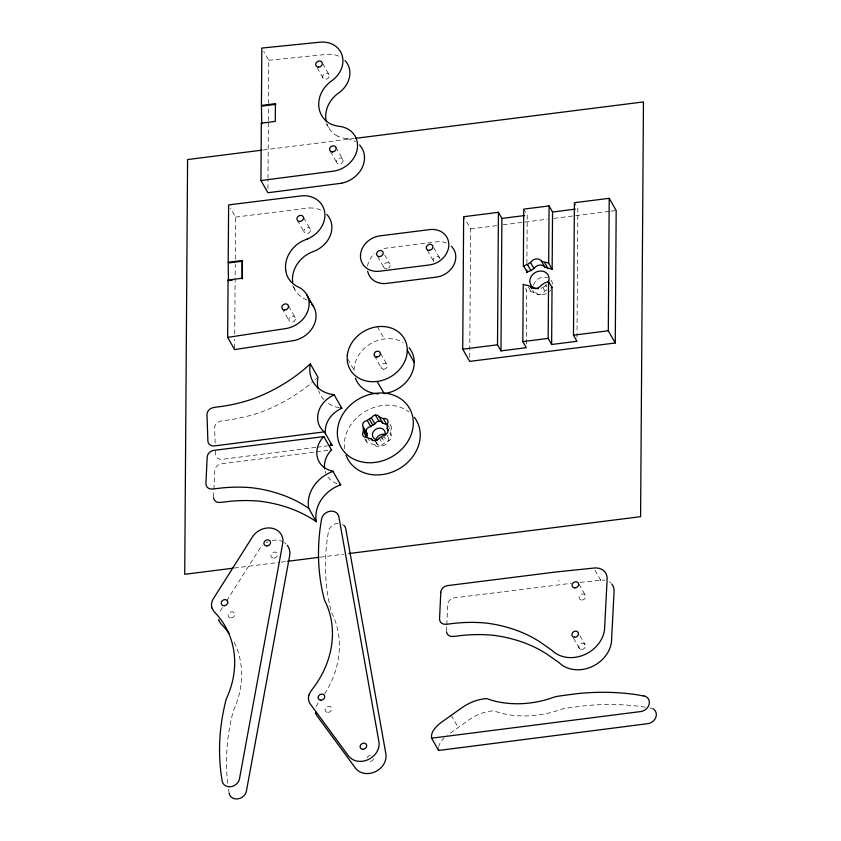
<?xml version="1.0" encoding="UTF-8"?>
<svg xmlns="http://www.w3.org/2000/svg" width="841" height="841" viewBox="0 0 841 841"><rect width="100%" height="100%" fill="white"/><g stroke="black" fill="none" stroke-linecap="round" stroke-linejoin="round"><path stroke-width="0.63" stroke-dasharray="4.21 3.15" d="M387.754 425.22L390.655 430.308L391.086 435.323A4.289 3.627 -29.7 0 1 391.454 436.7L391.454 437.068A4.289 3.627 -29.7 0 1 387.47 441.115L382.098 444.689A4.289 3.627 -29.7 0 1 380.92 445.856L380.574 446.077A4.289 3.627 -29.7 0 1 379.018 446.666L378.608 446.729A4.289 3.627 -29.7 0 1 375.223 445.415L373.698 442.829M234.618 348.258L234.692 339.081M234.723 333.824L235.238 264.305M235.27 259.06L235.575 217.083L230.518 208.211M267.932 188.804L267.985 179.627M267.995 178.313L268.363 121.913M268.374 120.599L268.479 104.862M268.489 103.548L268.763 60.268L263.706 51.396M469.72 357.457L470.634 228.91L464.285 217.83M526.34 343.78L526.708 290.334L524.963 287.286M526.886 263.454L527.223 215.212L524.332 210.134M576.989 337.346L577.872 208.81L574.981 203.732M213.561 496.978L213.866 490.66M213.919 489.399L214.823 470.434A6.875 5.813 -29.7 0 1 221.498 463.78L315.133 452.038M446.508 631.023L446.739 625.967M446.802 624.705L447.759 604.479A6.875 5.813 -29.7 0 1 454.424 597.825L571.302 583.307M354.093 370.324L354.229 367.622A31.191 26.365 -29.7 0 1 384.106 338.965L387.049 338.692A31.191 26.365 -29.7 0 1 403.196 342.602M390.655 430.308L391.033 429.667A4.289 3.627 -29.7 0 0 389.677 424.957L389.33 424.81A4.289 3.627 -29.7 0 0 388.963 424.705M222.487 607.507L220.395 610.808A13.467 11.385 -29.7 0 0 219.007 613.751M226.66 600.894L259.354 549.173A17.146 14.497 -29.7 0 1 262.602 545.315M546.892 289.693L544.526 291.501A6.57 5.551 -29.7 0 1 542.729 293.278L542.182 293.625A6.57 5.551 -29.7 0 1 539.796 294.529L539.176 294.623A6.57 5.551 -29.7 0 1 534.003 292.605L532.71 290.387M318.098 702.929L315.796 707.26A13.467 11.385 -29.7 0 0 315.533 708.553M645.289 707.186A136.946 115.764 -29.7 0 0 639.675 706.345A237.593 200.831 -29.7 0 0 584.011 705.851L566.077 708.248A47.674 40.294 -29.7 0 0 561.389 709.226A15.495 13.099 -29.7 0 0 559.191 709.941L557.005 710.729A97.977 82.817 -29.7 0 1 501.183 713.168A57.745 48.81 -29.7 0 1 494.939 711.181A6.129 5.172 -29.7 0 0 493.257 710.803A3.175 2.681 -29.7 0 0 492.605 710.824L488.831 711.412A39.842 33.682 -29.7 0 0 478.424 714.556A46.854 39.611 -29.7 0 0 468.09 720.464L448.285 734.55A30.518 25.798 -29.7 0 0 447.549 735.097M315.764 447.391L222.129 459.323A6.875 5.813 -29.7 0 1 215.538 454.35L215.317 448.095M317.057 447.223L327.464 445.898M263.128 150.003L354.303 138.471M470.55 228.92L496.621 225.619M503.118 224.799L547.302 219.207M553.798 218.387L609.683 211.322M610.976 211.165L616.18 210.502M316.437 451.88L329.441 450.24M234.219 568.053L279.801 562.293M281.104 562.124L287.622 561.304M320.179 557.184L343.622 554.219M558.235 580.942L559.212 580.816M235.575 217.083L309.393 207.937M580.248 582.382L601.262 580.195A13.75 11.627 -29.7 0 1 604.711 580.258M268.763 60.268L326.098 54.455A24.82 20.972 -29.7 0 1 340.637 57.104M533.867 292.416L530.229 291.238A6.57 5.551 -29.7 0 1 527.864 290.902L526.708 290.334M374.865 444.857L369.809 443.333A4.289 3.627 -29.7 0 1 368.263 443.112L367.916 442.976A4.289 3.627 -29.7 0 1 366.15 439.349M600.127 579.754L600.768 580.322M376.284 442.713A6.57 5.551 -29.7 0 0 376.516 443.207L376.8 443.67A6.57 5.551 -29.7 0 0 381.877 445.856L382.497 445.783A6.57 5.551 -29.7 0 0 387.659 442.377L387.953 441.84A6.57 5.551 -29.7 0 0 388.595 439.591L388.605 439.023A6.57 5.551 -29.7 0 0 388.037 436.91L387.754 436.447A6.57 5.551 -29.7 0 0 387.028 435.627M545.599 284.962L546.755 286.991M542.508 286.97L544.831 291.028M528.484 287.128L530.797 291.186M433.746 247.674L439.433 257.64M322.702 63.601L329.031 74.681A3.438 2.901 -29.7 0 1 325.509 79.264A3.438 2.901 -29.7 0 1 323.333 74.723A3.438 2.901 -29.7 0 1 329.031 74.681M427.323 250.261L433.641 261.341M317.194 67.785L323.07 78.097M594.997 570.282L600.695 580.258M326.497 123.869L328.757 127.832M335.937 147.343L342.897 159.538A3.438 2.901 -29.7 0 1 339.375 164.121A3.438 2.901 -29.7 0 1 337.209 159.569A3.438 2.901 -29.7 0 1 342.897 159.538M578.986 584.148L585.315 595.228M330.429 151.538L336.947 162.944M384.694 255.002L389.751 263.864M377.641 256.484L383.959 267.564M580.038 635.764L585.094 644.637M573.509 638.203L579.197 648.18M377.336 326.75L384.295 338.944M303.748 217.651L310.255 229.057A3.438 2.901 -29.7 0 1 306.734 233.64A3.438 2.901 -29.7 0 1 304.568 229.099A3.438 2.901 -29.7 0 1 310.255 229.057M380.647 353.493L386.965 364.574M297.346 220.279L304.305 232.473M374.413 355.806L381.362 368.001M389.867 424.095L391.033 426.124M347.785 359.065L354.103 370.145M389.93 433.294L391.086 435.323M386.871 434.881L388.037 436.91M383.244 435.112L386.713 441.199M381.204 436.437L384.673 442.534M292.689 285.751L295.223 290.187M379.165 437.762L382.644 443.859M375.233 440.621L378.713 446.718M375.128 440.631L378.608 446.729M367.328 437.152L370.807 443.249M364.826 438.75L366.56 441.798M288.684 306.156L295.191 317.572A3.438 2.901 -29.7 0 1 291.669 322.156A3.438 2.901 -29.7 0 1 289.504 317.604A3.438 2.901 -29.7 0 1 295.191 317.572M282.092 308.458L289.241 320.978M451.228 715.302L458.177 727.497M215.149 443.091L214.634 428.08A6.875 5.813 -29.7 0 1 221.025 421.026L224.221 420.5A152.599 128.988 -29.7 0 0 261.004 412.143A151.391 127.958 -29.7 0 0 295.002 395.081A139.785 118.161 -29.7 0 0 312.253 382.329M337.157 483.67A24.725 20.899 -29.7 0 1 327.212 475.953M325.698 472.957A24.725 20.899 -29.7 0 1 325.152 471.338M324.615 693.878A98.05 82.881 -29.7 0 0 331.449 612.301A237.635 200.862 -29.7 0 1 328.558 531.049A9.072 7.664 -29.7 0 1 338.881 523.333M342.035 524.101A9.072 7.664 -29.7 0 1 342.939 524.616M373.499 758.96A3.438 2.901 -29.7 0 1 368.516 761.158M367.223 757.846A3.438 2.901 -29.7 0 1 371.007 755.365M346.976 138.639A25.587 21.624 -29.7 0 1 355.554 141.698M337.535 136.116A29.792 25.177 -29.7 0 1 326.928 123.848M346.986 138.618A33.976 28.72 -29.7 0 1 337.567 136.063M438.582 747.207A11.858 10.018 -29.7 0 1 440.621 742.256A30.518 25.798 -29.7 0 1 444.122 738.125M649.904 708.059A136.946 115.764 -29.7 0 1 650.818 708.248M650.923 708.006A9.051 7.653 -29.7 0 1 651.891 708.301M446.424 243.028A20.142 17.03 -29.7 0 0 437.478 241.693L386.597 248.084A20.163 17.041 -29.7 0 0 384.064 248.6M367.549 266.198A20.163 17.041 -29.7 0 1 374.813 253.435M433.872 261.646A3.438 2.901 -29.7 0 1 435.312 256.852A3.438 2.901 -29.7 0 1 439.832 258.713M386.807 268.742A3.438 2.901 -29.7 0 1 383.759 265.052A3.438 2.901 -29.7 0 1 389.026 263.149A3.438 2.901 -29.7 0 1 388.468 268.142M229.173 793.42A237.635 200.862 -29.7 0 1 228.374 788.427M227.722 783.402A237.635 200.862 -29.7 0 1 233.188 711.297A98.05 82.881 -29.7 0 0 233.094 640.127M266.229 542.687A17.146 14.497 -29.7 0 1 267.953 541.814M272.253 540.448A17.146 14.497 -29.7 0 1 282.713 541.667M284.416 542.655A17.146 14.497 -29.7 0 1 285.929 543.864M309.393 207.99A25.587 21.624 -29.7 0 1 322.965 211.28M306.912 300.048A24.82 20.983 -29.7 0 0 304.358 298.797A29.551 24.978 -29.7 0 1 293.635 286.834M344.505 448.737A39.401 33.304 -29.7 0 1 344.284 445.383L344.432 441.977A39.401 33.304 -29.7 0 1 381.94 405.572L385.662 405.215A39.401 33.304 -29.7 0 1 408.894 411.911M383.422 437.278A6.57 5.551 -29.7 0 1 382.497 438.14M381.972 438.518A6.57 5.551 -29.7 0 1 381.425 438.855M609.315 581.898A13.75 11.627 -29.7 0 1 610.587 582.834M316.731 378.397A165.088 139.543 -29.7 0 1 315.47 379.522M339.259 407.727A33.566 28.373 -29.7 0 1 327.307 402.65M323.922 399.612A33.566 28.373 -29.7 0 1 318.728 390.865M551.055 280.221A9.976 8.431 -29.7 0 1 552.505 284.069M550.75 289.977A9.976 8.431 -29.7 0 1 549.509 291.438M546.335 293.667A9.976 8.431 -29.7 0 1 533.909 290.25M533.53 285.236A9.976 8.431 -29.7 0 1 547.68 277.719M546.692 284.636A9.976 8.431 -29.7 0 1 542.855 287.58M541.961 287.958A9.976 8.431 -29.7 0 1 541.036 288.263M327.738 712.38A3.438 2.901 -29.7 0 0 331.522 707.954A3.438 2.901 -29.7 0 0 325.898 707.68A3.438 2.901 -29.7 0 0 327.738 712.38M383.738 369.199A3.28 2.775 -29.7 0 0 387.102 364.815A3.28 2.775 -29.7 0 0 381.667 364.857A3.28 2.775 -29.7 0 0 383.738 369.199M273.935 558.119A3.438 2.901 -29.7 0 0 277.173 553.389A3.438 2.901 -29.7 0 0 271.454 553.735A3.438 2.901 -29.7 0 0 273.935 558.119M231.201 617.904A3.438 2.901 -29.7 0 0 234.45 613.163A3.438 2.901 -29.7 0 0 228.72 613.52A3.438 2.901 -29.7 0 0 231.201 617.904M581.772 600.043A3.438 2.901 -29.7 0 0 585.483 595.575A3.438 2.901 -29.7 0 0 579.827 595.396A3.438 2.901 -29.7 0 0 581.772 600.043M581.552 649.452A3.438 2.901 -29.7 0 0 585.262 644.973A3.438 2.901 -29.7 0 0 579.607 644.795A3.438 2.901 -29.7 0 0 581.552 649.452"/><path stroke-width="1.26" d="M363.491 427.26L366.96 433.346L366.939 437.625L363.459 431.528L363.028 426.513A4.289 3.627 -29.7 0 1 362.66 425.136L362.66 424.758A4.289 3.627 -29.7 0 1 366.644 420.721L372.016 417.136A4.289 3.627 -29.7 0 1 373.194 415.98L373.541 415.748A4.289 3.627 -29.7 0 1 375.097 415.16L375.507 415.107A4.289 3.627 -29.7 0 1 378.892 416.421L382.729 423.065L386.786 424.684L383.307 418.587L379.259 416.968M388.311 430.508L387.154 428.479L387.564 423.57A4.289 3.627 -29.7 0 0 386.198 418.86L385.851 418.713A4.289 3.627 -29.7 0 0 384.305 418.492L383.307 418.587M311.664 303.969A24.82 20.983 -29.7 0 1 313.336 326.371A24.82 20.983 -29.7 0 1 291.964 340.889L234.607 349.572L227.659 337.378L228.079 280.011L242.061 278.255L242.439 278.928L242.187 260.5L228.205 262.266L228.626 204.889L302.445 195.753A25.587 21.624 -29.7 0 1 324.794 213.036A25.587 21.624 -29.7 0 1 307.091 239.075M228.205 262.266L228.458 280.694L228.079 280.011M242.061 278.255L242.187 260.5M260.952 180.552L261.32 123.185L275.301 121.409L275.417 103.664L261.435 105.43L261.814 48.074L319.149 42.26A24.82 20.972 -29.7 0 1 342.14 55.401A24.82 20.972 -29.7 0 1 330.976 81.283A29.551 24.978 -29.7 0 0 319.822 96.747L319.012 100.584A29.792 25.177 -29.7 0 0 330.576 123.921A33.976 28.72 -29.7 0 0 340.027 126.423A25.587 21.624 -29.7 0 1 357.404 148.048A25.587 21.624 -29.7 0 1 334.771 170.975L260.952 180.552L267.901 192.747L341.73 183.212M261.435 105.43L261.709 123.858L261.32 123.185M462.729 349.194L463.654 216.715L498.419 212.321L501.898 218.418L500.984 350.897L526.308 347.69L522.829 341.593L523.228 284.237L524.395 284.815A6.57 5.551 -29.7 0 0 526.76 285.141L530.524 286.508A6.57 5.551 -29.7 0 0 535.696 288.526L536.316 288.431A6.57 5.551 -29.7 0 0 538.703 287.538L539.249 287.191A6.57 5.551 -29.7 0 0 541.047 285.414L544.705 282.891A6.57 5.551 -29.7 0 0 548.185 281.357L552.032 287.128L551.633 344.495L576.968 341.278L573.488 335.191L574.403 202.713L609.22 198.308L616.18 210.502L615.265 342.981L469.688 361.388L462.729 349.194L497.504 344.799L500.984 350.897M497.504 344.799L498.419 212.321M523.354 266.481L523.743 209.125L549.078 205.919L552.548 212.016L552.159 269.372L550.992 268.805A6.57 5.551 -29.7 0 0 548.626 268.468L544.863 267.102A6.57 5.551 -29.7 0 0 539.68 265.083L539.06 265.178A6.57 5.551 -29.7 0 0 536.684 266.082L536.138 266.429A6.57 5.551 -29.7 0 0 534.34 268.205L530.682 270.718A6.57 5.551 -29.7 0 0 527.202 272.263L523.722 266.166A6.57 5.551 -29.7 0 1 527.202 264.621L530.86 262.108A6.57 5.551 -29.7 0 1 532.658 260.332L533.205 259.985A6.57 5.551 -29.7 0 1 535.591 259.081L536.211 258.986A6.57 5.551 -29.7 0 1 541.383 261.004L544.989 267.291M526.823 272.579L526.844 269.972M551.633 344.495L548.164 338.397L548.553 281.031M552.159 269.372L548.679 263.286L549.078 205.919M615.265 342.981L608.306 330.786L609.22 198.308M308.847 695.065L311.149 690.734A98.05 82.881 -29.7 0 0 324.489 600.106A237.635 200.862 -29.7 0 1 321.609 518.855A9.072 7.664 -29.7 0 1 330.156 511.223A9.072 7.664 -29.7 0 1 338.797 516.479L378.818 741.131A17.156 14.497 -29.7 0 1 368.589 759.423A17.156 14.497 -29.7 0 1 348.468 755.891L310.297 704.012A13.467 11.385 -29.7 0 1 308.868 695.076M363.459 431.528L363.081 432.169A4.289 3.627 -29.7 0 0 364.437 436.878L364.784 437.026A4.289 3.627 -29.7 0 0 366.329 437.236L371.754 439.317A4.289 3.627 -29.7 0 0 375.128 440.631L375.538 440.568A4.289 3.627 -29.7 0 0 377.094 439.98L377.451 439.759A4.289 3.627 -29.7 0 0 378.629 438.592L383.99 435.018A4.289 3.627 -29.7 0 0 387.974 430.97L387.985 430.603A4.289 3.627 -29.7 0 0 387.606 429.225L387.154 428.479M366.96 433.346L366.508 432.61A4.289 3.627 -29.7 0 1 366.14 431.223L366.14 430.855A4.289 3.627 -29.7 0 1 370.124 426.808L375.496 423.233A4.289 3.627 -29.7 0 1 376.663 422.077L377.02 421.846A4.289 3.627 -29.7 0 1 378.576 421.257L378.986 421.194A4.289 3.627 -29.7 0 1 382.361 422.518L382.729 423.065M552.032 287.128L551.654 287.454A6.57 5.551 -29.7 0 1 551.139 287.822M227.659 337.378L285.004 328.694A24.82 20.983 -29.7 0 0 308.226 309.709A24.82 20.983 -29.7 0 0 297.399 286.602A29.551 24.978 -29.7 0 1 286.445 273.935L285.677 270.308M330.061 445.572L332.111 445.267L324.468 431.853L214.476 445.919A6.875 5.813 -29.7 0 1 207.885 440.947L206.991 414.666A6.875 5.813 -29.7 0 1 213.383 407.612L216.579 407.086A152.599 128.988 -29.7 0 0 253.351 398.739A151.391 127.958 -29.7 0 0 287.359 381.677A139.785 118.161 -29.7 0 0 307.827 366.108A165.088 139.543 -29.7 0 0 310.329 363.848A33.566 28.373 -29.7 0 0 334.108 394.671M261.824 106.113L275.806 104.337M654.34 709.836A9.051 7.653 -29.7 0 1 655.644 717.815A9.051 7.653 -29.7 0 1 648.306 723.596L438.613 750.477L431.612 738.198L641.357 711.475A9.051 7.653 -29.7 0 0 649.273 703.675A9.051 7.653 -29.7 0 0 643.975 695.812M261.824 150.171L187.585 159.559L184.726 574.308L232.915 568.222M355.606 138.313L643.46 101.919L640.59 516.668L348.836 553.557M501.898 218.418L524.689 215.538M552.548 212.016L575.349 209.136M228.594 262.939L242.565 261.173M229.73 280.526L232.274 280.211M522.829 341.593L548.164 338.397M573.488 335.191L608.306 330.786M287.622 561.304L318.876 557.352M541.509 261.194L545.147 262.371A6.57 5.551 -29.7 0 1 547.512 262.707L548.679 263.286M431.633 738.24L431.591 738.146A19.848 16.778 -29.7 0 1 431.528 736.054A11.858 10.018 -29.7 0 1 433.672 730.062A30.518 25.798 -29.7 0 1 441.336 722.356L461.131 708.269A46.854 39.611 -29.7 0 1 471.475 702.361A39.842 33.682 -29.7 0 1 481.882 699.218L485.646 698.64A3.175 2.681 -29.7 0 1 486.361 698.619A6.234 5.277 -29.7 0 1 487.98 698.987A57.745 48.81 -29.7 0 0 494.224 700.984A97.977 82.817 -29.7 0 0 550.056 698.545L552.232 697.757A15.495 13.099 -29.7 0 1 554.429 697.031A47.674 40.294 -29.7 0 1 559.118 696.054L577.063 693.657A237.593 200.831 -29.7 0 1 632.726 694.161A136.946 115.764 -29.7 0 1 643.87 696.064M438.592 750.435L438.56 750.382A19.848 16.778 -29.7 0 1 438.476 748.921M544.579 262.424L548.059 268.521M530.555 262.581L534.035 268.678M527.465 264.589L530.944 270.686M530.398 286.318L531.554 288.347M407.275 350.234L414.235 362.429M377.094 381.446L384.232 393.62A31.191 26.365 -29.7 0 0 414.098 364.952L414.245 362.261A31.191 26.365 -29.7 0 0 409.136 347.754M306.671 294.529L313.619 306.723M375.412 415.118L378.986 421.194M371.48 417.977L374.949 424.064M369.441 419.302L372.91 425.399M367.401 420.626L370.87 426.723M371.386 438.771L372.542 440.8M363.48 429.362L366.949 435.459M334.098 394.702L341.751 408.106M310.329 363.848L317.972 377.252A33.566 28.373 -29.7 0 0 318.087 388.616M331.491 450.03L323.838 436.616L213.856 450.377A6.875 5.813 -29.7 0 0 207.18 457.02L205.919 483.575A6.875 5.813 -29.7 0 0 212.226 489.02L215.412 488.737A152.599 128.988 -29.7 0 1 252.142 487.791A151.391 127.958 -29.7 0 1 285.972 496.285A139.785 118.161 -29.7 0 1 306.261 506.692A165.088 139.543 -29.7 0 1 308.731 508.332L316.374 521.735A33.566 28.373 -29.7 0 1 340.637 484.837M332.973 471.402L340.626 484.815M219.217 621.257L221.067 623.885A98.05 82.881 -29.7 0 1 229.151 633.662M219.007 620.711L218.818 620.132A13.467 11.385 -29.7 0 1 218.692 619.523M211.869 607.938L214.119 611.701A98.05 82.881 -29.7 0 1 226.229 699.102A237.635 200.862 -29.7 0 0 222.213 781.226A9.072 7.664 -29.7 0 0 230.676 786.713A9.072 7.664 -29.7 0 0 239.401 779.26L282.597 544.085A17.156 14.497 -29.7 0 0 272.61 528.358A17.156 14.497 -29.7 0 0 252.395 536.989L213.446 598.613A13.467 11.385 -29.7 0 0 211.9 607.927M340.71 484.584A24.725 20.899 -29.7 0 1 339.785 484.405M324.615 468.784A24.725 20.899 -29.7 0 1 331.396 449.956M213.582 497.767A6.875 5.813 -29.7 0 0 219.869 502.434L223.065 502.151A152.599 128.988 -29.7 0 1 259.795 501.204A151.391 127.958 -29.7 0 1 293.614 509.688A139.785 118.161 -29.7 0 1 312.316 519.086A165.088 139.543 -29.7 0 1 316.374 521.735M308.752 508.321A33.566 28.373 -29.7 0 1 332.983 471.433M333.057 471.17A24.725 20.899 -29.7 0 1 323.753 436.553M343.748 525.247A9.072 7.664 -29.7 0 1 345.746 528.674L385.767 753.326A17.156 14.497 -29.7 0 1 375.549 771.607A17.156 14.497 -29.7 0 1 355.417 768.075L317.246 716.206A13.467 11.385 -29.7 0 1 315.901 713.599M315.753 713.115A13.467 11.385 -29.7 0 1 315.501 711.938M359.58 144.999A25.587 21.624 -29.7 0 1 362.303 167.348A25.587 21.624 -29.7 0 1 341.719 183.17M345.031 60.563A24.82 20.972 -29.7 0 1 337.924 93.477A29.551 24.978 -29.7 0 0 326.771 108.941L325.961 112.778A29.792 25.177 -29.7 0 0 326.329 121.735M652.795 708.711A9.051 7.653 -29.7 0 1 653.615 709.226M451.302 246.192A20.142 17.03 -29.7 0 1 454.003 264.526A20.142 17.03 -29.7 0 1 436.626 277.088L385.746 283.512A20.142 17.03 -29.7 0 1 368.085 272.789M367.864 271.979A20.142 17.03 -29.7 0 1 367.685 271.138M378.366 393.882A31.191 26.365 -29.7 0 1 355.407 378.082M229.173 793.42A9.072 7.664 -29.7 0 0 237.625 798.908A9.072 7.664 -29.7 0 0 246.35 791.444L289.556 556.269A17.156 14.497 -29.7 0 0 287.233 545.262M326.844 214.455A25.587 21.624 -29.7 0 1 314.04 251.259A33.976 28.72 -29.7 0 0 304.579 256.221A29.792 25.177 -29.7 0 0 292.721 282.471M309.73 302.056A24.82 20.983 -29.7 0 1 310.245 302.508M285.761 270.287A29.792 25.177 -29.7 0 1 297.588 243.995A33.976 28.72 -29.7 0 1 307.091 239.096M414.35 417.325A39.401 33.304 -29.7 0 1 420.258 434.734L420.111 438.14A39.401 33.304 -29.7 0 1 382.613 474.545L378.881 474.902A39.401 33.304 -29.7 0 1 346.019 455.17M375.959 440.526A6.57 5.551 -29.7 0 1 376.589 438.277L376.884 437.74A6.57 5.551 -29.7 0 1 382.056 434.334L382.676 434.261A6.57 5.551 -29.7 0 1 385.609 434.723M384.726 435.196A6.57 5.551 -29.7 0 0 385.115 433.493L385.125 432.926A6.57 5.551 -29.7 0 0 384.558 430.813L384.274 430.35A6.57 5.551 -29.7 0 0 379.196 428.164L378.576 428.237A6.57 5.551 -29.7 0 0 373.415 431.643L373.11 432.179A6.57 5.551 -29.7 0 0 372.479 434.44L372.468 434.997A6.57 5.551 -29.7 0 0 373.036 437.11L373.32 437.572A6.57 5.551 -29.7 0 0 377.777 439.78M611.691 583.927A13.75 11.627 -29.7 0 1 614.098 591.118L611.46 642.177A30.76 25.997 -29.7 0 1 590.161 667.418A30.76 25.997 -29.7 0 1 559.065 662.634L546.871 654.098A139.785 118.161 -29.7 0 0 526.571 643.691A151.391 127.958 -29.7 0 0 492.742 635.228A152.599 128.988 -29.7 0 0 456.011 636.185L452.815 636.469A6.875 5.813 -29.7 0 1 446.529 631.812M332.027 445.362A24.725 20.899 -29.7 0 1 330.576 444.059M325.478 433.914A24.725 20.899 -29.7 0 1 341.824 408.316M341.761 408.074A33.566 28.373 -29.7 0 1 340.5 407.927M324.374 431.948A24.725 20.899 -29.7 0 1 334.182 394.913M548.216 282.271A9.976 8.431 -29.7 0 0 549.047 278.834L549.026 277.982A9.976 8.431 -29.7 0 0 539.239 271.128A9.976 8.431 -29.7 0 0 529.809 280.873L529.83 281.735A9.976 8.431 -29.7 0 0 538.208 288.694M337.483 429.783L337.336 433.189A39.401 33.304 -29.7 0 0 371.932 462.708L375.654 462.35A39.401 33.304 -29.7 0 0 413.162 425.945L413.309 422.539A39.401 33.304 -29.7 0 0 378.713 393.02L374.981 393.378A39.401 33.304 -29.7 0 0 337.483 429.783M440.8 592.285L439.549 618.829A6.875 5.813 -29.7 0 0 445.867 624.274L449.062 623.99A152.599 128.988 -29.7 0 1 485.793 623.034A151.391 127.958 -29.7 0 1 519.622 631.507A139.785 118.161 -29.7 0 1 539.911 641.904L552.117 650.44A30.76 25.997 -29.7 0 0 583.212 655.234A30.76 25.997 -29.7 0 0 604.511 629.983L607.149 578.934A13.75 11.627 -29.7 0 0 594.314 568.011L555.407 572.048L447.475 585.63A6.875 5.813 -29.7 0 0 440.8 592.285M347.28 355.428L347.144 358.129A31.191 26.365 -29.7 0 0 374.329 381.688L377.273 381.425A31.191 26.365 -29.7 0 0 407.149 352.768L407.286 350.066A31.191 26.365 -29.7 0 0 380.1 326.508L377.157 326.771A31.191 26.365 -29.7 0 0 347.28 355.428M430.518 229.498L379.648 235.89A20.142 17.03 -29.7 0 0 360.474 255.727A20.142 17.03 -29.7 0 0 378.786 271.317L429.656 264.926A20.142 17.03 -29.7 0 0 448.831 245.099A20.142 17.03 -29.7 0 0 430.518 229.498M362.755 749.257A3.438 2.901 -29.7 0 0 366.55 744.832A3.438 2.901 -29.7 0 0 360.915 744.558A3.438 2.901 -29.7 0 0 362.755 749.257M320.778 700.185A3.438 2.901 -29.7 0 0 324.573 695.77A3.438 2.901 -29.7 0 0 318.939 695.486A3.438 2.901 -29.7 0 0 320.778 700.185M332.416 151.927A3.438 2.901 -29.7 0 0 335.937 147.343A3.438 2.901 -29.7 0 0 330.25 147.385A3.438 2.901 -29.7 0 0 332.416 151.927M318.55 67.08A3.438 2.901 -29.7 0 0 322.071 62.486A3.438 2.901 -29.7 0 0 316.384 62.528A3.438 2.901 -29.7 0 0 318.55 67.08M429.099 250.345A3.438 2.901 -29.7 0 0 432.663 245.782A3.438 2.901 -29.7 0 0 426.986 245.772A3.438 2.901 -29.7 0 0 429.099 250.345M379.417 256.579A3.438 2.901 -29.7 0 0 382.981 252.006A3.438 2.901 -29.7 0 0 377.304 252.006A3.438 2.901 -29.7 0 0 379.417 256.579M376.779 357.005A3.28 2.775 -29.7 0 0 380.143 352.621A3.28 2.775 -29.7 0 0 374.718 352.663A3.28 2.775 -29.7 0 0 376.779 357.005M266.975 545.935A3.438 2.901 -29.7 0 0 270.224 541.194A3.438 2.901 -29.7 0 0 264.495 541.551A3.438 2.901 -29.7 0 0 266.975 545.935M224.253 605.709A3.438 2.901 -29.7 0 0 227.501 600.979A3.438 2.901 -29.7 0 0 221.772 601.326A3.438 2.901 -29.7 0 0 224.253 605.709M299.774 221.456A3.438 2.901 -29.7 0 0 303.307 216.862A3.438 2.901 -29.7 0 0 297.619 216.904A3.438 2.901 -29.7 0 0 299.774 221.456M284.71 309.972A3.438 2.901 -29.7 0 0 288.242 305.378A3.438 2.901 -29.7 0 0 282.555 305.42A3.438 2.901 -29.7 0 0 284.71 309.972M574.823 587.859A3.438 2.901 -29.7 0 0 578.534 583.381A3.438 2.901 -29.7 0 0 572.879 583.202A3.438 2.901 -29.7 0 0 574.823 587.859M574.603 637.257A3.438 2.901 -29.7 0 0 578.314 632.779A3.438 2.901 -29.7 0 0 572.658 632.6A3.438 2.901 -29.7 0 0 574.603 637.257"/></g></svg>
